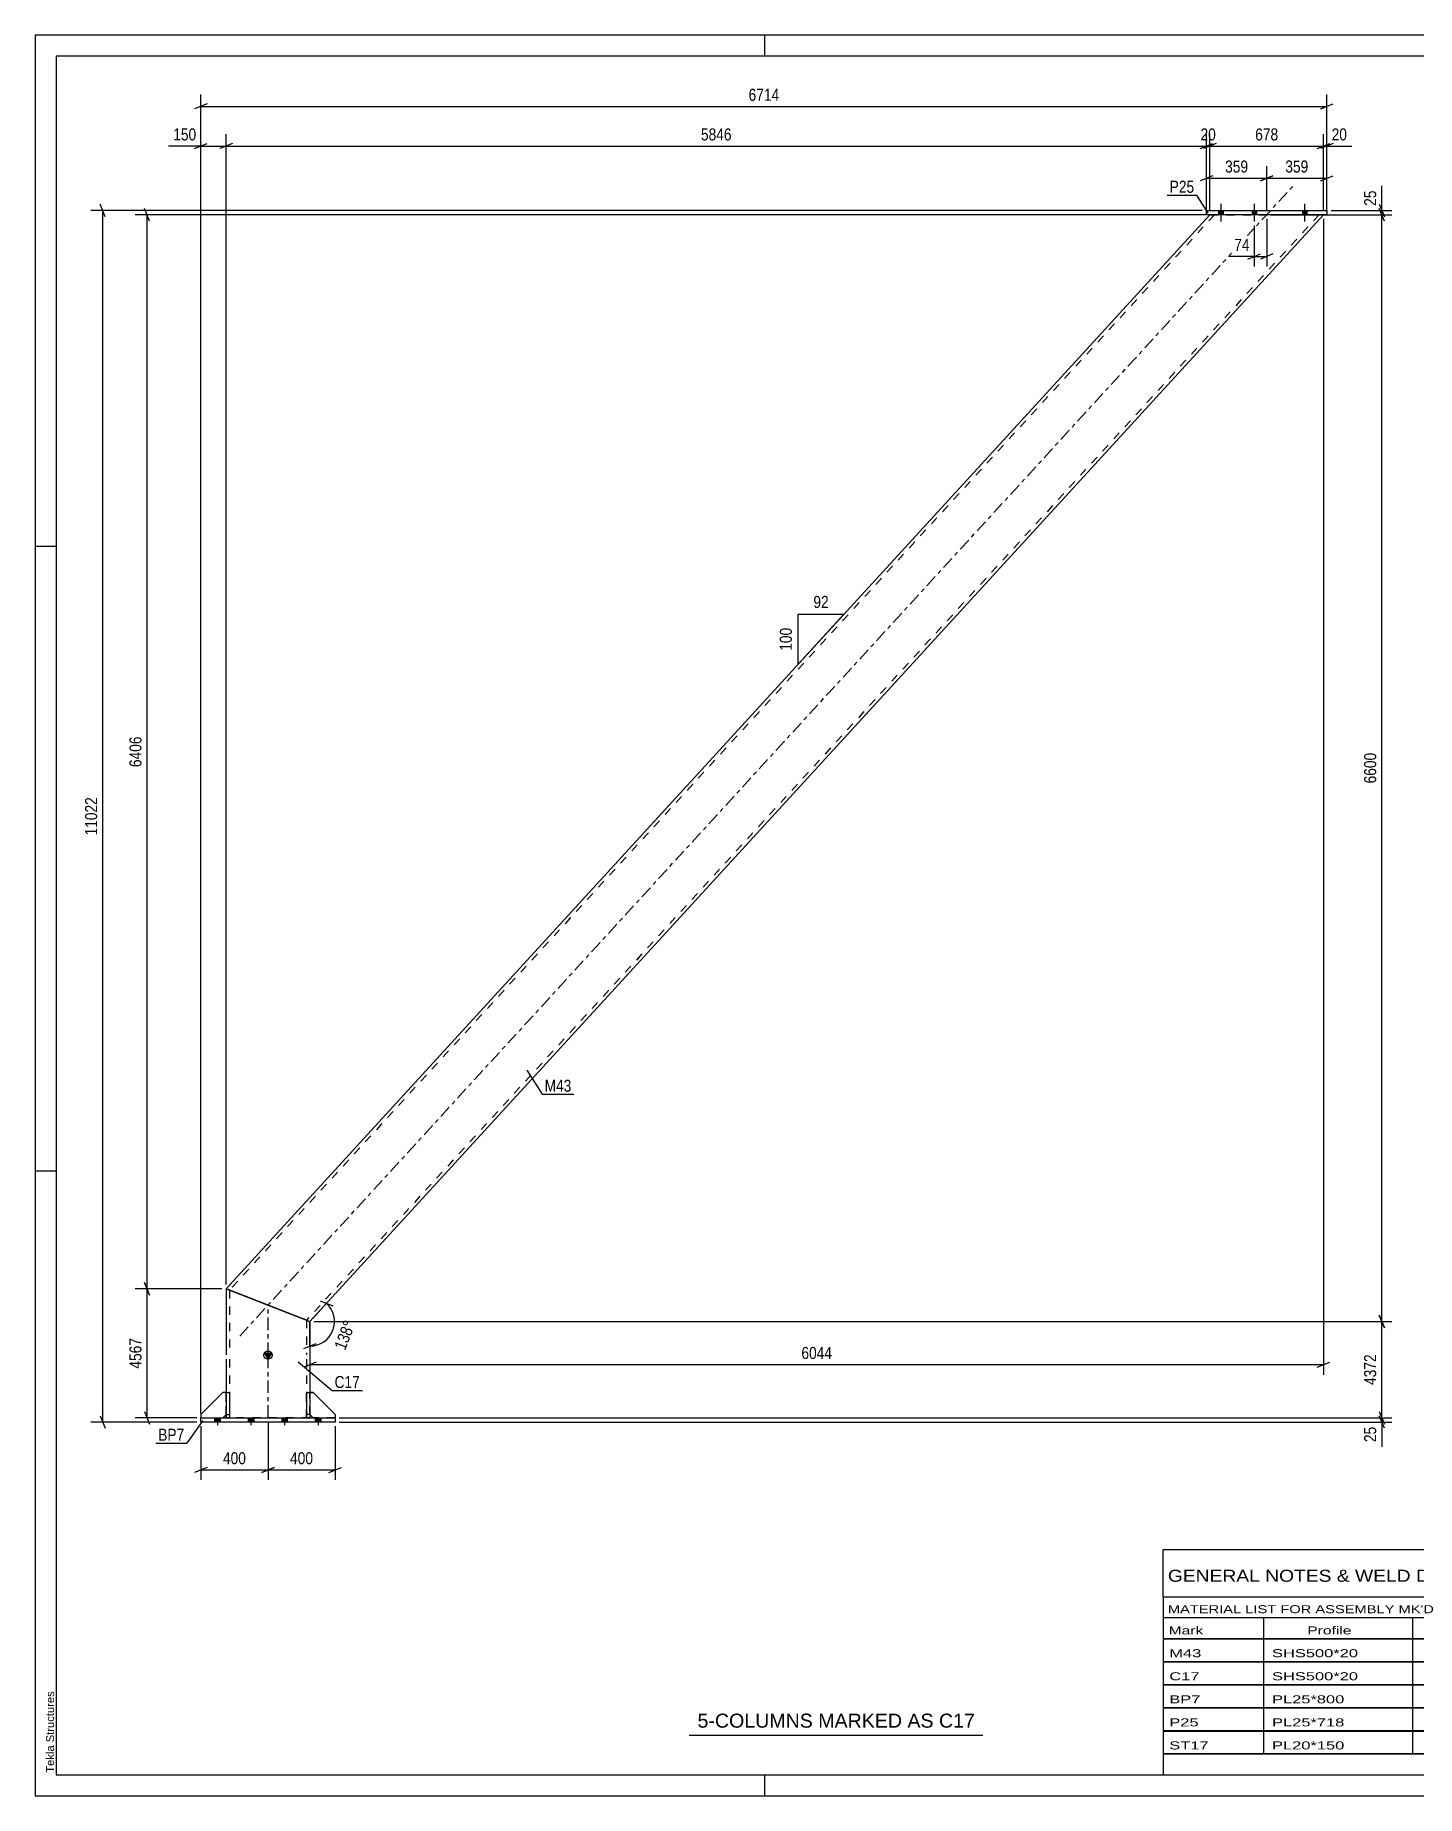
# Model space of a CAD drawing. Header units: millimetres. Extents: x 0 to 594, y 0 to 420.
# Drawn here: x 0 to 329.5, y 0 to 420 of the extents above; entities that cross this region are included whole.
import ezdxf

# ---------------------------------------------------------------- set-up
doc = ezdxf.new("R2010")
doc.units = ezdxf.units.MM
doc.linetypes.add('DXK_LINE_DOT2', pattern=[3.9198, 1.9599, -1.9599])
doc.linetypes.add('DXK_LINE_DOT3', pattern=[5.9187, 2.979, -0.9799, 0.9799, -0.9799])
doc.styles.add('Arial', font='ARIAL.TTF', dxfattribs={"height": 0.2})
doc.styles.add('Arial Narrow', font='ARIALN.TTF', dxfattribs={"height": 0.2})

# ---------------------------------------------------------------- blocks, each defined once
blk = doc.blocks.new('Unknown-708392271-1129')
at = {"color": 5, "linetype": 'Continuous'}
for p, q in [((594, 420), (0, 420)), ((0, 420), (0, 0)), ((174, 415), (174, 420)), ((589, 415), (5, 415)), ((5, 415), (5, 5)), ((5, 298), (0, 298)), ((5, 149), (0, 149)), ((5, 5), (589, 5)), ((174, 0), (174, 5)), ((0, 0), (594, 0))]:
    blk.add_line(p, q, dxfattribs=at)
at = {"color": 174, "linetype": 'Continuous', "style": 'Arial'}
blk.add_text('Tekla Structures', height=1.9102, rotation=90, dxfattribs=at).set_placement((4.5, 5.5))
blk = doc.blocks.new('Part-708392271-1578 - 1572')
at = {"color": 7, "linetype": 'DXK_LINE_DOT2'}
for p, q in [((44.73, 96.17), (39.53, 90.97)), ((45.53, 96.17), (44.73, 96.17)), ((45.53, 90.97), (45.53, 96.17)), ((39.53, 90.97), (39.53, 90.17)), ((39.53, 90.17), (44.73, 90.17)), ((44.73, 90.17), (45.53, 90.97))]:
    blk.add_line(p, q, dxfattribs=at)
blk = doc.blocks.new('Part-708392271-1574 - 1572')
at = {"color": 7, "linetype": 'DXK_LINE_DOT2'}
for p, q in [((65.53, 90.97), (65.53, 96.17)), ((65.53, 96.17), (66.33, 96.17)), ((66.33, 96.17), (71.53, 90.97)), ((66.33, 90.17), (65.53, 90.97)), ((71.53, 90.17), (66.33, 90.17)), ((71.53, 90.97), (71.53, 90.17))]:
    blk.add_line(p, q, dxfattribs=at)
blk = doc.blocks.new('Part-708392271-1575 - 1572')
at = {"color": 7, "linetype": 'DXK_LINE_DOT2'}
for p, q in [((45.53, 90.17), (45.53, 96.17)), ((45.53, 96.17), (46.33, 96.17)), ((46.33, 96.17), (46.33, 90.17)), ((45.53, 90.97), (46.33, 90.97)), ((46.33, 90.17), (45.53, 90.17))]:
    blk.add_line(p, q, dxfattribs=at)
blk = doc.blocks.new('Part-708392271-1576 - 1572')
at = {"color": 2, "linetype": 'Continuous'}
for p, q in [((66.33, 96.17), (65.53, 96.17)), ((71.53, 90.97), (66.33, 96.17)), ((66.33, 90.17), (65.53, 90.97)), ((71.53, 90.97), (71.53, 90.17))]:
    blk.add_line(p, q, dxfattribs=at)
at = {"color": 7, "linetype": 'DXK_LINE_DOT2'}
for p, q in [((65.53, 90.97), (65.53, 96.17)), ((71.53, 90.17), (66.33, 90.17))]:
    blk.add_line(p, q, dxfattribs=at)
blk = doc.blocks.new('Part-708392271-1577 - 1572')
at = {"color": 2, "linetype": 'Continuous'}
for p, q in [((45.53, 96.17), (45.53, 90.17)), ((45.53, 96.17), (46.33, 96.17)), ((46.33, 96.17), (46.33, 90.17)), ((45.53, 90.97), (46.33, 90.97)), ((45.53, 90.17), (46.33, 90.17))]:
    blk.add_line(p, q, dxfattribs=at)
blk = doc.blocks.new('Part-708392271-1579 - 1572')
at = {"color": 7, "linetype": 'DXK_LINE_DOT2'}
for p, q in [((64.73, 90.17), (64.73, 96.17)), ((64.73, 96.17), (65.53, 96.17)), ((65.53, 96.17), (65.53, 90.17)), ((65.53, 90.97), (64.73, 90.97)), ((65.53, 90.17), (64.73, 90.17))]:
    blk.add_line(p, q, dxfattribs=at)
blk = doc.blocks.new('Part-708392271-1580 - 1572')
at = {"color": 2, "linetype": 'Continuous'}
for p, q in [((44.73, 96.17), (39.53, 90.97)), ((45.53, 96.17), (44.73, 96.17)), ((39.53, 90.97), (39.53, 90.17)), ((44.73, 90.17), (45.53, 90.97))]:
    blk.add_line(p, q, dxfattribs=at)
at = {"color": 7, "linetype": 'DXK_LINE_DOT2'}
for p, q in [((45.53, 96.17), (45.53, 90.97)), ((39.53, 90.17), (44.73, 90.17))]:
    blk.add_line(p, q, dxfattribs=at)
blk = doc.blocks.new('Part-708392271-1581 - 1572')
at = {"color": 2, "linetype": 'Continuous'}
for p, q in [((64.73, 96.17), (64.73, 90.17)), ((64.73, 96.17), (65.53, 96.17)), ((65.53, 96.17), (65.53, 90.17)), ((65.53, 90.97), (64.73, 90.97)), ((64.73, 90.17), (65.53, 90.17))]:
    blk.add_line(p, q, dxfattribs=at)
blk = doc.blocks.new('Part-708392271-1596 - 1572')
at = {"color": 2, "linetype": 'Continuous'}
for p, q in [((39.53, 89.17), (39.53, 90.17)), ((39.53, 90.17), (71.53, 90.17)), ((71.53, 89.17), (39.53, 89.17)), ((71.53, 90.17), (71.53, 89.17))]:
    blk.add_line(p, q, dxfattribs=at)
blk = doc.blocks.new('Part-708392271-1601 - 1572')
at = {"color": 2, "linetype": 'Continuous'}
for p, q in [((279.37, 377.16), (279.37, 378.16)), ((279.37, 378.16), (308.09, 378.16)), ((308.09, 378.16), (308.09, 377.16)), ((308.09, 377.16), (279.37, 377.16))]:
    blk.add_line(p, q, dxfattribs=at)
blk = doc.blocks.new('Bolt-708392271-1602 - 1572')
at = {"linetype": 'Continuous'}
for points in [[(283.31, 378.16), (282.23, 378.16), (282.23, 377.16), (283.31, 377.16)], [(291.31, 378.16), (290.23, 378.16), (290.23, 377.16), (291.31, 377.16)], [(303.31, 378.16), (302.23, 378.16), (302.23, 377.16), (303.31, 377.16)]]:
    blk.add_hatch(color=1, dxfattribs=at).paths.add_polyline_path(points)
at = {"color": 1, "linetype": 'Continuous'}
for p, q in [((282.23, 378.16), (282.23, 377.16)), ((282.77, 379.76), (282.77, 375.56)), ((283.31, 378.16), (283.31, 377.16)), ((290.23, 378.16), (290.23, 377.16)), ((290.77, 379.76), (290.77, 375.56)), ((291.31, 378.16), (291.31, 377.16)), ((302.23, 378.16), (302.23, 377.16)), ((302.77, 379.76), (302.77, 375.56)), ((303.31, 378.16), (303.31, 377.16))]:
    blk.add_line(p, q, dxfattribs=at)
blk = doc.blocks.new('Part-708392271-1617 - 1572')
at = {"linetype": 'Continuous'}
blk.add_hatch(color=2, dxfattribs=at).paths.add_polyline_path([(55.53, 104.23), (54.73, 105.63), (56.33, 105.63)])
at = {"color": 2, "linetype": 'Continuous'}
for p, q in [((45.53, 120.94), (45.53, 105.17)), ((45.53, 120.94), (45.99, 120.76)), ((63.93, 113.79), (45.99, 120.76)), ((64.54, 113.55), (63.93, 113.79)), ((64.54, 113.55), (65.53, 113.17)), ((65.53, 113.17), (65.53, 105.17)), ((55.53, 104.23), (54.73, 105.63)), ((54.73, 105.63), (56.33, 105.63)), ((56.33, 105.63), (55.53, 104.23)), ((45.53, 104.17), (45.53, 96.17)), ((65.53, 104.17), (65.53, 96.17))]:
    blk.add_line(p, q, dxfattribs=at)
at = {"color": 7, "linetype": 'DXK_LINE_DOT2'}
for p, q in [((46.33, 120.63), (46.33, 105.17)), ((64.73, 113.48), (64.73, 105.17)), ((46.33, 104.17), (46.33, 90.17)), ((64.73, 104.17), (64.73, 90.17)), ((45.53, 96.17), (45.53, 90.17)), ((65.53, 96.17), (65.53, 90.17)), ((65.53, 90.17), (45.53, 90.17))]:
    blk.add_line(p, q, dxfattribs=at)
at = {"color": 7, "linetype": 'DXK_LINE_DOT3'}
for p, q in [((55.53, 105.17), (55.53, 117.05)), ((55.53, 90.17), (55.53, 104.17))]:
    blk.add_line(p, q, dxfattribs=at)
at = {"color": 2, "linetype": 'Continuous'}
blk.add_circle((55.53, 105.13), 1, dxfattribs=at)
blk = doc.blocks.new('Bolt-708392271-1618 - 1572')
at = {"linetype": 'Continuous'}
for points in [[(44.19, 90.17), (42.87, 90.17), (42.87, 89.17), (44.19, 89.17)], [(44.19, 90.17), (42.87, 90.17), (42.87, 89.17), (44.19, 89.17)], [(44.19, 90.17), (42.87, 90.17), (42.87, 89.17), (44.19, 89.17)], [(44.19, 90.17), (42.87, 90.17), (42.87, 89.17), (44.19, 89.17)], [(52.19, 90.17), (50.87, 90.17), (50.87, 89.17), (52.19, 89.17)], [(52.19, 90.17), (50.87, 90.17), (50.87, 89.17), (52.19, 89.17)], [(60.19, 90.17), (58.87, 90.17), (58.87, 89.17), (60.19, 89.17)], [(60.19, 90.17), (58.87, 90.17), (58.87, 89.17), (60.19, 89.17)], [(68.19, 90.17), (66.87, 90.17), (66.87, 89.17), (68.19, 89.17)], [(68.19, 90.17), (66.87, 90.17), (66.87, 89.17), (68.19, 89.17)], [(68.19, 90.17), (66.87, 90.17), (66.87, 89.17), (68.19, 89.17)], [(68.19, 90.17), (66.87, 90.17), (66.87, 89.17), (68.19, 89.17)]]:
    blk.add_hatch(color=1, dxfattribs=at).paths.add_polyline_path(points)
at = {"color": 1, "linetype": 'Continuous'}
for p, q in [((42.87, 89.17), (42.87, 90.17)), ((42.87, 89.17), (42.87, 90.17)), ((42.87, 89.17), (42.87, 90.17)), ((42.87, 89.17), (42.87, 90.17)), ((43.53, 88.41), (43.53, 90.17)), ((43.53, 88.41), (43.53, 90.17)), ((43.53, 88.41), (43.53, 90.17)), ((43.53, 88.41), (43.53, 90.17)), ((44.19, 89.17), (44.19, 90.17)), ((44.19, 89.17), (44.19, 90.17)), ((44.19, 89.17), (44.19, 90.17)), ((44.19, 89.17), (44.19, 90.17)), ((50.87, 89.17), (50.87, 90.17)), ((50.87, 89.17), (50.87, 90.17)), ((51.53, 88.41), (51.53, 90.17)), ((51.53, 88.41), (51.53, 90.17)), ((52.19, 89.17), (52.19, 90.17)), ((52.19, 89.17), (52.19, 90.17)), ((58.87, 89.17), (58.87, 90.17)), ((58.87, 89.17), (58.87, 90.17)), ((59.53, 88.41), (59.53, 90.17)), ((59.53, 88.41), (59.53, 90.17)), ((60.19, 89.17), (60.19, 90.17)), ((60.19, 89.17), (60.19, 90.17)), ((66.87, 89.17), (66.87, 90.17)), ((66.87, 89.17), (66.87, 90.17)), ((66.87, 89.17), (66.87, 90.17)), ((66.87, 89.17), (66.87, 90.17)), ((67.53, 88.41), (67.53, 90.17)), ((67.53, 88.41), (67.53, 90.17)), ((67.53, 88.41), (67.53, 90.17)), ((67.53, 88.41), (67.53, 90.17)), ((68.19, 89.17), (68.19, 90.17)), ((68.19, 89.17), (68.19, 90.17)), ((68.19, 89.17), (68.19, 90.17)), ((68.19, 89.17), (68.19, 90.17))]:
    blk.add_line(p, q, dxfattribs=at)
blk = doc.blocks.new('Part-708392271-1629 - 1572')
at = {"color": 7, "linetype": 'DXK_LINE_DOT3'}
blk.add_line((48.77, 109.68), (300.48, 384.54), dxfattribs=at)
at = {"color": 2, "linetype": 'Continuous'}
for p, q in [((45.53, 120.94), (280.17, 377.16)), ((65.53, 113.17), (307.29, 377.16)), ((45.53, 120.94), (65.53, 113.17))]:
    blk.add_line(p, q, dxfattribs=at)
at = {"color": 7, "linetype": 'DXK_LINE_DOT2'}
for p, q in [((281.26, 377.16), (46.33, 120.63)), ((306.21, 377.16), (64.73, 113.48)), ((280.17, 377.16), (307.29, 377.16))]:
    blk.add_line(p, q, dxfattribs=at)
blk = doc.blocks.new('Bolt-708392271-1630 - 1572')
at = {"linetype": 'Continuous'}
for points in [[(283.31, 378.16), (282.23, 378.16), (282.23, 377.16), (283.31, 377.16)], [(291.31, 378.16), (290.23, 378.16), (290.23, 377.16), (291.31, 377.16)], [(303.31, 378.16), (302.23, 378.16), (302.23, 377.16), (303.31, 377.16)]]:
    blk.add_hatch(color=1, dxfattribs=at).paths.add_polyline_path(points)
at = {"color": 1, "linetype": 'Continuous'}
for p, q in [((282.23, 378.16), (282.23, 377.16)), ((282.77, 379.76), (282.77, 375.56)), ((283.31, 378.16), (283.31, 377.16)), ((290.23, 378.16), (290.23, 377.16)), ((290.77, 379.76), (290.77, 375.56)), ((291.31, 378.16), (291.31, 377.16)), ((302.23, 378.16), (302.23, 377.16)), ((302.77, 379.76), (302.77, 375.56)), ((303.31, 378.16), (303.31, 377.16))]:
    blk.add_line(p, q, dxfattribs=at)
blk = doc.blocks.new('StraightDimension-708392271-1770 - 1572')
at = {"color": 7, "linetype": 'Continuous'}
for p, q in [((295.23, 386.49), (292.23, 385.29)), ((293.73, 378.16), (293.73, 388.74)), ((306.59, 385.29), (309.59, 386.49)), ((308.09, 378.16), (308.09, 388.74)), ((293.73, 385.89), (308.09, 385.89))]:
    blk.add_line(p, q, dxfattribs=at)
at = {"color": 0}
blk.add_wipeout([(304.25, 386.64), (304.25, 390.84), (297.57, 390.84), (297.57, 386.64)], dxfattribs=at)
at = {"color": 3, "style": 'Arial Narrow'}
blk.add_text('359', height=2.863, dxfattribs=at).set_placement((298.17, 387.24))
blk = doc.blocks.new('AngleDimension-708392271-4698 - 1572')
at = {"color": 7, "linetype": 'Continuous'}
for p, q in [((181.96, 281.87), (192.9, 281.87)), ((181.96, 269.92), (192.9, 281.87)), ((181.96, 269.92), (181.96, 281.87)), ((186.82, 275.23), (192.9, 281.87))]:
    blk.add_line(p, q, dxfattribs=at)
at = {"color": 0}
for points in [[(189.86, 282.77), (189.86, 286.97), (185, 286.97), (185, 282.77)], [(181.06, 279.24), (176.86, 279.24), (176.86, 272.55), (181.06, 272.55)]]:
    blk.add_wipeout(points, dxfattribs=at)
at = {"color": 3, "style": 'Arial Narrow'}
blk.add_text('92', height=2.863, dxfattribs=at).set_placement((185.6, 283.37))
blk.add_text('100', height=2.863, rotation=90.0002, dxfattribs=at).set_placement((180.46, 273.15))
blk = doc.blocks.new('StraightDimension-708392271-1863 - 1572')
at = {"color": 7, "linetype": 'Continuous'}
for p, q in [((27.29, 119.44), (26.09, 122.44)), ((44.53, 120.94), (23.84, 120.94)), ((26.69, 90.17), (26.69, 120.94)), ((38.53, 90.17), (23.84, 90.17)), ((26.09, 91.67), (27.29, 88.67))]:
    blk.add_line(p, q, dxfattribs=at)
at = {"color": 0}
blk.add_wipeout([(25.94, 109.81), (21.74, 109.81), (21.74, 101.3), (25.94, 101.3)], dxfattribs=at)
at = {"color": 3, "style": 'Arial Narrow'}
blk.add_text('4567', height=2.863, rotation=90.0002, dxfattribs=at).set_placement((25.34, 101.9))
blk = doc.blocks.new('StraightDimension-708392271-1895 - 1572')
at = {"color": 7, "linetype": 'Continuous'}
for p, q in [((279.37, 378.16), (279.37, 396.4)), ((280.17, 378.16), (280.17, 396.4)), ((277.87, 392.95), (280.87, 394.15)), ((281.67, 394.15), (278.67, 392.95)), ((279.37, 393.55), (280.17, 393.55))]:
    blk.add_line(p, q, dxfattribs=at)
at = {"color": 0}
blk.add_wipeout([(282.2, 394.3), (282.2, 398.5), (277.34, 398.5), (277.34, 394.3)], dxfattribs=at)
at = {"color": 3, "style": 'Arial Narrow'}
blk.add_text('20', height=2.863, dxfattribs=at).set_placement((277.94, 394.9))
blk = doc.blocks.new('StraightDimension-708392271-1853 - 1572')
at = {"color": 7, "linetype": 'Continuous'}
for p, q in [((27.29, 375.66), (26.09, 378.66)), ((279.17, 377.16), (23.84, 377.16)), ((26.69, 120.94), (26.69, 377.16)), ((26.09, 122.44), (27.29, 119.44)), ((44.53, 120.94), (23.84, 120.94))]:
    blk.add_line(p, q, dxfattribs=at)
at = {"color": 0}
blk.add_wipeout([(25.94, 253.31), (21.74, 253.31), (21.74, 244.8), (25.94, 244.8)], dxfattribs=at)
at = {"color": 3, "style": 'Arial Narrow'}
blk.add_text('6406', height=2.863, rotation=90.0002, dxfattribs=at).set_placement((25.34, 245.4))
blk = doc.blocks.new('StraightDimension-708392271-1633 - 1572')
at = {"color": 7, "linetype": 'Continuous'}
for p, q in [((307.29, 376.16), (307.29, 100.45)), ((65.53, 112.17), (65.53, 100.45)), ((67.03, 103.45), (64.03, 102.25)), ((65.53, 102.85), (307.29, 102.85)), ((305.79, 102.25), (308.79, 103.45))]:
    blk.add_line(p, q, dxfattribs=at)
at = {"color": 0}
blk.add_wipeout([(190.66, 103.6), (190.66, 107.8), (182.15, 107.8), (182.15, 103.6)], dxfattribs=at)
at = {"color": 3, "style": 'Arial Narrow'}
blk.add_text('6044', height=2.863, dxfattribs=at).set_placement((182.75, 104.2))
blk = doc.blocks.new('AngleDimension-708392271-1659 - 1572')
at = {"color": 7, "linetype": 'Continuous'}
for p, q in [((67.97, 118.06), (71, 116.92)), ((69.48, 117.49), (65.53, 113.17)), ((66.2, 113.9), (69.48, 117.49)), ((65.53, 107.3), (65.53, 113.17)), ((64.03, 106.7), (67.03, 107.9))]:
    blk.add_line(p, q, dxfattribs=at)
blk.add_arc((65.53, 113.17), 5.86, 270, 47.5172, dxfattribs=at)
at = {"color": 0}
blk.add_wipeout([(77.24, 113.06), (73.33, 114.58), (70.33, 106.85), (74.24, 105.33)], dxfattribs=at)
at = {"color": 3, "style": 'Arial Narrow'}
blk.add_text('138°', height=2.863, rotation=68.7607, dxfattribs=at).set_placement((73.9, 106.11))
blk = doc.blocks.new('StraightDimension-708392271-1922 - 1572')
at = {"color": 7, "linetype": 'Continuous'}
for p, q in [((39.53, 91.17), (39.53, 396.4)), ((45.53, 121.94), (45.53, 396.4)), ((38.03, 392.95), (41.03, 394.15)), ((39.53, 393.55), (45.53, 393.55)), ((47.03, 394.15), (44.03, 392.95))]:
    blk.add_line(p, q, dxfattribs=at)
at = {"color": 0}
blk.add_wipeout([(39, 394.3), (39, 398.5), (32.32, 398.5), (32.32, 394.3)], dxfattribs=at)
at = {"color": 7, "linetype": 'Continuous'}
blk.add_line((39.53, 393.55), (31.79, 393.55), dxfattribs=at)
blk.add_line((39.53, 393.55), (31.79, 393.55), dxfattribs=at)
at = {"color": 3, "style": 'Arial Narrow'}
blk.add_text('150', height=2.863, dxfattribs=at).set_placement((32.92, 394.9))
blk = doc.blocks.new('StraightDimension-708392271-1737 - 1572')
at = {"color": 7, "linetype": 'Continuous'}
for p, q in [((278.37, 378.16), (13.27, 378.16)), ((16.72, 376.66), (15.52, 379.66)), ((16.12, 89.17), (16.12, 378.16)), ((38.53, 89.17), (13.27, 89.17)), ((15.52, 90.67), (16.72, 87.67))]:
    blk.add_line(p, q, dxfattribs=at)
at = {"color": 0}
blk.add_wipeout([(15.37, 238.83), (11.17, 238.83), (11.17, 228.49), (15.37, 228.49)], dxfattribs=at)
at = {"color": 3, "style": 'Arial Narrow'}
blk.add_text('11022', height=2.863, rotation=90.0002, dxfattribs=at).set_placement((14.77, 229.09))
blk = doc.blocks.new('StraightDimension-708392271-1750 - 1572')
at = {"color": 7, "linetype": 'Continuous'}
for p, q in [((41.03, 403.6), (38.03, 402.4)), ((39.53, 91.17), (39.53, 405.85)), ((306.59, 402.4), (309.59, 403.6)), ((308.09, 378.16), (308.09, 405.85)), ((39.53, 403), (308.09, 403))]:
    blk.add_line(p, q, dxfattribs=at)
at = {"color": 0}
blk.add_wipeout([(178.06, 403.75), (178.06, 407.95), (169.55, 407.95), (169.55, 403.75)], dxfattribs=at)
at = {"color": 3, "style": 'Arial Narrow'}
blk.add_text('6714', height=2.863, dxfattribs=at).set_placement((170.15, 404.35))
blk = doc.blocks.new('StraightDimension-708392271-1760 - 1572')
at = {"color": 7, "linetype": 'Continuous'}
for p, q in [((280.87, 386.49), (277.87, 385.29)), ((279.37, 378.16), (279.37, 388.74)), ((292.23, 385.29), (295.23, 386.49)), ((293.73, 378.16), (293.73, 388.74)), ((279.37, 385.89), (293.73, 385.89))]:
    blk.add_line(p, q, dxfattribs=at)
at = {"color": 0}
blk.add_wipeout([(289.89, 386.64), (289.89, 390.84), (283.21, 390.84), (283.21, 386.64)], dxfattribs=at)
at = {"color": 3, "style": 'Arial Narrow'}
blk.add_text('359', height=2.863, dxfattribs=at).set_placement((283.81, 387.24))
blk = doc.blocks.new('StraightDimension-708392271-1781 - 1572')
at = {"color": 7, "linetype": 'Continuous'}
for p, q in [((72.53, 90.17), (323.59, 90.17)), ((72.53, 89.17), (323.59, 89.17)), ((320.59, 91.67), (321.79, 88.67)), ((321.79, 87.67), (320.59, 90.67)), ((321.19, 89.17), (321.19, 90.17))]:
    blk.add_line(p, q, dxfattribs=at)
at = {"color": 0}
blk.add_wipeout([(320.44, 88.64), (316.24, 88.64), (316.24, 83.78), (320.44, 83.78)], dxfattribs=at)
at = {"color": 7, "linetype": 'Continuous'}
blk.add_line((321.19, 89.17), (321.19, 83.26), dxfattribs=at)
blk.add_line((321.19, 89.17), (321.19, 83.26), dxfattribs=at)
at = {"color": 3, "style": 'Arial Narrow'}
blk.add_text('25', height=2.863, rotation=90.0002, dxfattribs=at).set_placement((319.84, 84.38))
blk = doc.blocks.new('StraightDimension-708392271-1790 - 1572')
at = {"color": 7, "linetype": 'Continuous'}
for p, q in [((321.79, 111.67), (320.59, 114.67)), ((66.53, 113.17), (323.59, 113.17)), ((321.19, 90.17), (321.19, 113.17)), ((72.53, 90.17), (323.59, 90.17)), ((320.59, 91.67), (321.79, 88.67))]:
    blk.add_line(p, q, dxfattribs=at)
at = {"color": 0}
blk.add_wipeout([(320.44, 105.92), (316.24, 105.92), (316.24, 97.41), (320.44, 97.41)], dxfattribs=at)
at = {"color": 3, "style": 'Arial Narrow'}
blk.add_text('4372', height=2.863, rotation=90.0002, dxfattribs=at).set_placement((319.84, 98.01))
blk = doc.blocks.new('StraightDimension-708392271-1806 - 1572')
at = {"color": 7, "linetype": 'Continuous'}
for p, q in [((321.79, 375.66), (320.59, 378.66)), ((294.73, 377.16), (323.59, 377.16)), ((321.19, 113.17), (321.19, 377.16)), ((320.59, 114.67), (321.79, 111.67)), ((66.53, 113.17), (323.59, 113.17))]:
    blk.add_line(p, q, dxfattribs=at)
at = {"color": 0}
blk.add_wipeout([(320.44, 249.42), (316.24, 249.42), (316.24, 240.91), (320.44, 240.91)], dxfattribs=at)
at = {"color": 3, "style": 'Arial Narrow'}
blk.add_text('6600', height=2.863, rotation=90.0002, dxfattribs=at).set_placement((319.84, 241.51))
blk = doc.blocks.new('StraightDimension-708392271-1823 - 1572')
at = {"color": 7, "linetype": 'Continuous'}
for p, q in [((309.09, 378.16), (323.59, 378.16)), ((320.59, 379.66), (321.79, 376.66)), ((321.79, 375.66), (320.59, 378.66)), ((321.19, 377.16), (321.19, 378.16)), ((294.73, 377.16), (323.59, 377.16))]:
    blk.add_line(p, q, dxfattribs=at)
at = {"color": 0}
blk.add_wipeout([(320.44, 383.55), (316.24, 383.55), (316.24, 378.69), (320.44, 378.69)], dxfattribs=at)
at = {"color": 7, "linetype": 'Continuous'}
blk.add_line((321.19, 378.16), (321.19, 384.07), dxfattribs=at)
blk.add_line((321.19, 378.16), (321.19, 384.07), dxfattribs=at)
at = {"color": 3, "style": 'Arial Narrow'}
blk.add_text('25', height=2.863, rotation=90.0002, dxfattribs=at).set_placement((319.84, 379.29))
blk = doc.blocks.new('StraightDimension-708392271-1834 - 1572')
at = {"color": 7, "linetype": 'Continuous'}
for p, q in [((55.53, 89.17), (55.53, 75.35)), ((71.53, 88.17), (71.53, 75.35)), ((57.03, 78.35), (54.03, 77.15)), ((55.53, 77.75), (71.53, 77.75)), ((70.03, 77.15), (73.03, 78.35))]:
    blk.add_line(p, q, dxfattribs=at)
at = {"color": 0}
blk.add_wipeout([(66.87, 78.5), (66.87, 82.7), (60.18, 82.7), (60.18, 78.5)], dxfattribs=at)
at = {"color": 3, "style": 'Arial Narrow'}
blk.add_text('400', height=2.863, dxfattribs=at).set_placement((60.78, 79.1))
blk = doc.blocks.new('StraightDimension-708392271-1843 - 1572')
at = {"color": 7, "linetype": 'Continuous'}
for p, q in [((55.53, 89.17), (55.53, 75.35)), ((39.53, 88.17), (39.53, 75.35)), ((41.03, 78.35), (38.03, 77.15)), ((39.53, 77.75), (55.53, 77.75)), ((54.03, 77.15), (57.03, 78.35))]:
    blk.add_line(p, q, dxfattribs=at)
at = {"color": 0}
blk.add_wipeout([(50.87, 78.5), (50.87, 82.7), (44.18, 82.7), (44.18, 78.5)], dxfattribs=at)
at = {"color": 3, "style": 'Arial Narrow'}
blk.add_text('400', height=2.863, dxfattribs=at).set_placement((44.78, 79.1))
blk = doc.blocks.new('StraightDimension-708392271-1875 - 1572')
at = {"color": 7, "linetype": 'Continuous'}
for p, q in [((307.29, 378.16), (307.29, 396.4)), ((308.09, 378.16), (308.09, 396.4)), ((305.79, 392.95), (308.79, 394.15)), ((309.59, 394.15), (306.59, 392.95)), ((307.29, 393.55), (308.09, 393.55))]:
    blk.add_line(p, q, dxfattribs=at)
at = {"color": 0}
blk.add_wipeout([(313.47, 394.3), (313.47, 398.5), (308.62, 398.5), (308.62, 394.3)], dxfattribs=at)
at = {"color": 7, "linetype": 'Continuous'}
blk.add_line((308.09, 393.55), (314, 393.55), dxfattribs=at)
blk.add_line((308.09, 393.55), (314, 393.55), dxfattribs=at)
at = {"color": 3, "style": 'Arial Narrow'}
blk.add_text('20', height=2.863, dxfattribs=at).set_placement((309.22, 394.9))
blk = doc.blocks.new('StraightDimension-708392271-1886 - 1572')
at = {"color": 7, "linetype": 'Continuous'}
for p, q in [((280.17, 378.16), (280.17, 396.4)), ((307.29, 378.16), (307.29, 396.4)), ((281.67, 394.15), (278.67, 392.95)), ((280.17, 393.55), (307.29, 393.55)), ((305.79, 392.95), (308.79, 394.15))]:
    blk.add_line(p, q, dxfattribs=at)
at = {"color": 0}
blk.add_wipeout([(297.07, 394.3), (297.07, 398.5), (290.39, 398.5), (290.39, 394.3)], dxfattribs=at)
at = {"color": 3, "style": 'Arial Narrow'}
blk.add_text('678', height=2.863, dxfattribs=at).set_placement((290.99, 394.9))
blk = doc.blocks.new('StraightDimension-708392271-1906 - 1572')
at = {"color": 7, "linetype": 'Continuous'}
for p, q in [((45.53, 121.94), (45.53, 396.4)), ((279.37, 378.16), (279.37, 396.4)), ((47.03, 394.15), (44.03, 392.95)), ((45.53, 393.55), (279.37, 393.55)), ((277.87, 392.95), (280.87, 394.15))]:
    blk.add_line(p, q, dxfattribs=at)
at = {"color": 0}
blk.add_wipeout([(166.7, 394.3), (166.7, 398.5), (158.19, 398.5), (158.19, 394.3)], dxfattribs=at)
at = {"color": 3, "style": 'Arial Narrow'}
blk.add_text('5846', height=2.863, dxfattribs=at).set_placement((158.79, 394.9))
blk = doc.blocks.new('StraightDimension-708392271-5321 - 1572')
at = {"color": 7, "linetype": 'Continuous'}
for p, q in [((290.77, 374.56), (290.77, 364.81)), ((293.73, 376.16), (293.73, 364.81)), ((289.27, 366.61), (292.27, 367.81)), ((290.77, 367.21), (293.73, 367.21)), ((295.23, 367.81), (292.23, 366.61))]:
    blk.add_line(p, q, dxfattribs=at)
at = {"color": 0}
blk.add_wipeout([(290.25, 367.96), (290.25, 372.16), (285.39, 372.16), (285.39, 367.96)], dxfattribs=at)
at = {"color": 7, "linetype": 'Continuous'}
blk.add_line((290.77, 367.21), (284.86, 367.21), dxfattribs=at)
blk.add_line((290.77, 367.21), (284.86, 367.21), dxfattribs=at)
at = {"color": 3, "style": 'Arial Narrow'}
blk.add_text('74', height=2.863, dxfattribs=at).set_placement((285.99, 368.56))
blk = doc.blocks.new('Unknown-708392271-5480')
at = {"color": 7, "linetype": 'Continuous'}
for p, q in [((269, 58.75), (429, 58.75)), ((269, 47.5), (269, 58.75)), ((429, 58.75), (429, 47.5)), ((269, 47.5), (429, 47.5)), ((269, 47.5), (269, 42.5)), ((429, 47.5), (429, 42.5)), ((269, 42.5), (429, 42.5)), ((269, 42.5), (269, 37.5)), ((293, 42.5), (293, 37.5)), ((328.5, 42.5), (328.5, 37.5)), ((354.5, 42.5), (354.5, 37.5)), ((367.5, 42.5), (367.5, 37.5)), ((385, 42.5), (385, 37.5)), ((407, 42.5), (407, 37.5)), ((429, 42.5), (429, 37.5)), ((269, 37.5), (429, 37.5)), ((269, 37.45), (269, 32.05)), ((269, 37.45), (429, 37.45)), ((293, 37.5), (293, 32)), ((328.5, 37.5), (328.5, 32)), ((354.5, 37.5), (354.5, 32)), ((367.5, 37.5), (367.5, 32)), ((385, 37.5), (385, 32)), ((407, 37.5), (407, 32)), ((429, 37.45), (429, 32.05)), ((269, 32.05), (429, 32.05)), ((269, 31.95), (269, 26.55)), ((269, 31.95), (429, 31.95)), ((293, 32), (293, 26.5)), ((328.5, 32), (328.5, 26.5)), ((354.5, 32), (354.5, 26.5)), ((367.5, 32), (367.5, 26.5)), ((385, 32), (385, 26.5)), ((407, 32), (407, 26.5)), ((429, 31.95), (429, 26.55)), ((269, 26.55), (429, 26.55)), ((269, 26.45), (269, 21.05)), ((269, 26.45), (429, 26.45)), ((293, 26.5), (293, 21)), ((328.5, 26.5), (328.5, 21)), ((354.5, 26.5), (354.5, 21)), ((367.5, 26.5), (367.5, 21)), ((385, 26.5), (385, 21)), ((407, 26.5), (407, 21)), ((429, 26.45), (429, 21.05)), ((269, 21.05), (429, 21.05)), ((293, 21), (293, 15.5)), ((328.5, 21), (328.5, 15.5)), ((354.5, 21), (354.5, 15.5)), ((367.5, 21), (367.5, 15.5)), ((385, 21), (385, 15.5)), ((407, 21), (407, 15.5)), ((269, 20.95), (269, 15.55)), ((269, 20.95), (429, 20.95)), ((429, 20.95), (429, 15.55)), ((269, 15.55), (429, 15.55)), ((269, 15.45), (269, 10.05)), ((269, 15.45), (429, 15.45)), ((293, 15.5), (293, 10)), ((328.5, 15.5), (328.5, 10)), ((354.5, 15.5), (354.5, 10)), ((367.5, 15.5), (367.5, 10)), ((385, 15.5), (385, 10)), ((407, 15.5), (407, 10)), ((429, 15.45), (429, 10.05)), ((269, 10.05), (429, 10.05)), ((269, 10), (429, 10)), ((269, 10), (269, 5)), ((385, 10), (385, 5)), ((407, 10), (407, 5)), ((429, 10), (429, 5)), ((269, 5), (429, 5))]:
    blk.add_line(p, q, dxfattribs=at)
at = {"color": 7, "style": 'Arial Narrow'}
for s, height, width, p in [('GENERAL NOTES & WELD DETAILS :', 2.8633, 1.4, (270.15, 51.06)), ('REFER TYP DRAWING TYP-01', 1.9089, 1.6, (353.7, 51.16)), ("MATERIAL LIST FOR ASSEMBLY MK'D", 1.9089, 1.6, (270.15, 43.56)), ('C17', 1.909, 1.794707, (365.2, 43.47)), ('5', 1.91, 1.794707, (391.08, 43.56)), ('No. Required', 1.9089, 1.6, (400.41, 43.56)), ('Mark', 1.909, 1.7, (270.34, 38.5)), ('Profile', 1.909, 1.7, (303.41, 38.5)), ('Material', 1.909, 1.7, (333.54, 38.56)), ('No.', 1.909, 1.7, (358.5, 38.56)), ('Length', 1.909, 1.7, (369, 38.56)), ('Area', 1.909, 1.7, (391.5, 38.56)), ('Weight', 1.909, 1.7, (411, 38.56))]:
    blk.add_text(s, height=height, dxfattribs=dict(at, width=width)).set_placement(p)
at = {"color": 7, "linetype": 'Continuous', "style": 'Arial Narrow'}
for s, height, width, p in [('M43', 1.909, 1.794707, (270.5, 33.06)), ('SHS500*20', 1.909, 1.794707, (295, 33.06)), ('E350', 1.909, 1.794707, (334.74, 33.06)), ('1', 1.91, 1.794707, (358.86, 33.06)), ('9144', 1.909, 1.794707, (371.58, 33.06)), ('17.7', 1.909, 1.794707, (393.13, 33.06)), ('2658.0', 1.909, 1.794707, (409.77, 33.06)), ('C17', 1.909, 1.794707, (270.5, 27.56)), ('SHS500*20', 1.909, 1.794707, (295, 27.56)), ('E350', 1.909, 1.794707, (334.74, 27.56)), ('1', 1.91, 1.794707, (358.86, 27.56)), ('4567', 1.909, 1.794707, (371.58, 27.56)), ('9.0', 1.909, 1.794707, (395.32, 27.56)), ('1347.3', 1.909, 1.794707, (409.77, 27.56)), ('BP7', 1.909, 1.794707, (270.5, 22.06)), ('PL25*800', 1.909, 1.794707, (295, 22.06)), ('E350', 1.909, 1.794707, (334.74, 22.06)), ('1', 1.91, 1.794707, (358.86, 22.06)), ('800', 1.909, 1.794707, (373.77, 22.06)), ('1.4', 1.909, 1.794707, (395.32, 22.06)), ('125.6', 1.909, 1.794707, (411.96, 22.06)), ('P25', 1.909, 1.794707, (270.5, 16.56)), ('PL25*718', 1.909, 1.794707, (295, 16.56)), ('E350', 1.909, 1.794707, (334.74, 16.56)), ('1', 1.91, 1.794707, (358.86, 16.56)), ('740', 1.909, 1.794707, (373.77, 16.56)), ('1.1', 1.909, 1.794707, (395.32, 16.56)), ('104.3', 1.909, 1.794707, (411.96, 16.56)), ('ST17', 1.909, 1.794707, (270.5, 11.06)), ('PL20*150', 1.909, 1.794707, (295, 11.06)), ('E350', 1.909, 1.794707, (334.74, 11.06)), ('8', 1.91, 1.794707, (358.86, 11.06)), ('150', 1.909, 1.794707, (373.77, 11.06)), ('0.0', 1.909, 1.794707, (395.32, 11.06)), ('17.4', 1.909, 1.794707, (414.14, 11.06)), ('Total', 1.909, 1.7, (371.33, 6.5)), ('29.5', 1.909, 1.794707, (392.64, 6.5)), ('4252.5', 1.909, 1.794707, (409.77, 6.5))]:
    blk.add_text(s, height=height, dxfattribs=dict(at, width=width)).set_placement(p)
blk = doc.blocks.new('Unknown-708392271-5481')
at = {"color": 7, "linetype": 'Continuous'}
blk.add_line((156, 14.5), (226, 14.5), dxfattribs=at)
at = {"color": 7, "style": 'Arial'}
blk.add_text('5-COLUMNS MARKED AS C17', height=3.3428, dxfattribs=at).set_placement((157.97, 16.25))
blk = doc.blocks.new('Mark-708392271-1592 - 1572')
at = {"color": 0}
blk.add_wipeout([(35.55, 84.69), (35.55, 87.69), (29.34, 87.69), (29.34, 84.69)], dxfattribs=at)
blk.add_wipeout([(35.55, 84.69), (35.55, 87.69), (29.34, 87.69), (29.34, 84.69)], dxfattribs=at)
at = {"color": 30, "linetype": 'Continuous'}
for p in [(39.96, 89.53), (28.74, 84.09)]:
    blk.add_line(p, (36.15, 84.09), dxfattribs=at)
at = {"color": 3, "style": 'Arial Narrow'}
blk.add_text('BP7', height=2.863, dxfattribs=at).set_placement((29.34, 84.69))
blk = doc.blocks.new('Mark-708392271-1597 - 1572')
at = {"color": 0}
blk.add_wipeout([(276.44, 382.42), (276.44, 385.42), (270.59, 385.42), (270.59, 382.42)], dxfattribs=at)
blk.add_wipeout([(276.44, 382.42), (276.44, 385.42), (270.59, 385.42), (270.59, 382.42)], dxfattribs=at)
at = {"color": 30, "linetype": 'Continuous'}
for p in [(269.99, 381.82), (279.76, 377.53)]:
    blk.add_line(p, (277.04, 381.82), dxfattribs=at)
at = {"color": 3, "style": 'Arial Narrow'}
blk.add_text('P25', height=2.863, dxfattribs=at).set_placement((270.59, 382.42))
blk = doc.blocks.new('Mark-708392271-1613 - 1572')
at = {"color": 0}
blk.add_wipeout([(77.43, 97.28), (77.43, 100.28), (71.4, 100.28), (71.4, 97.28)], dxfattribs=at)
blk.add_wipeout([(77.43, 97.28), (77.43, 100.28), (71.4, 100.28), (71.4, 97.28)], dxfattribs=at)
at = {"color": 30, "linetype": 'Continuous'}
for p, q in [((62.7, 103.56), (70.8, 96.68)), ((70.8, 96.68), (78.03, 96.68))]:
    blk.add_line(p, q, dxfattribs=at)
at = {"color": 3, "style": 'Arial Narrow'}
blk.add_text('C17', height=2.863, dxfattribs=at).set_placement((71.4, 97.28))
blk = doc.blocks.new('Mark-708392271-1625 - 1572')
at = {"color": 0}
blk.add_wipeout([(127.9, 167.96), (127.9, 170.96), (121.5, 170.96), (121.5, 167.96)], dxfattribs=at)
blk.add_wipeout([(127.9, 167.96), (127.9, 170.96), (121.5, 170.96), (121.5, 167.96)], dxfattribs=at)
at = {"color": 30, "linetype": 'Continuous'}
for p, q in [((117.24, 173.14), (120.9, 167.36)), ((120.9, 167.36), (128.5, 167.36))]:
    blk.add_line(p, q, dxfattribs=at)
at = {"color": 3, "style": 'Arial Narrow'}
blk.add_text('M43', height=2.863, dxfattribs=at).set_placement((121.5, 167.96))

msp = doc.modelspace()

# ---------------------------------------------------------------- block references
for name in ['Unknown-708392271-1129', 'Part-708392271-1629 - 1572', 'Part-708392271-1601 - 1572', 'Bolt-708392271-1602 - 1572', 'Bolt-708392271-1630 - 1572', 'Part-708392271-1617 - 1572', 'Part-708392271-1578 - 1572', 'Part-708392271-1580 - 1572', 'Part-708392271-1575 - 1572', 'Part-708392271-1577 - 1572', 'Part-708392271-1579 - 1572', 'Part-708392271-1581 - 1572', 'Part-708392271-1574 - 1572', 'Part-708392271-1576 - 1572', 'Part-708392271-1596 - 1572', 'Bolt-708392271-1618 - 1572', 'Unknown-708392271-5480', 'Unknown-708392271-5481']:
    msp.add_blockref(name, (0, 0))

# ---------------------------------------------------------------- next in the draw order: block references
for name in ['StraightDimension-708392271-1895 - 1572', 'StraightDimension-708392271-1770 - 1572', 'AngleDimension-708392271-4698 - 1572', 'StraightDimension-708392271-1863 - 1572']:
    msp.add_blockref(name, (0, 0))

# ---------------------------------------------------------------- next in the draw order: block references
msp.add_blockref('StraightDimension-708392271-1853 - 1572', (0, 0))

# ---------------------------------------------------------------- next in the draw order: block references
for name in ['StraightDimension-708392271-1922 - 1572', 'StraightDimension-708392271-1633 - 1572']:
    msp.add_blockref(name, (0, 0))

# ---------------------------------------------------------------- next in the draw order: block references
msp.add_blockref('AngleDimension-708392271-1659 - 1572', (0, 0))

# ---------------------------------------------------------------- next in the draw order: block references
msp.add_blockref('StraightDimension-708392271-1737 - 1572', (0, 0))

# ---------------------------------------------------------------- next in the draw order: block references
msp.add_blockref('StraightDimension-708392271-1750 - 1572', (0, 0))

# ---------------------------------------------------------------- next in the draw order: block references
for name in ['StraightDimension-708392271-1760 - 1572', 'StraightDimension-708392271-1781 - 1572']:
    msp.add_blockref(name, (0, 0))

# ---------------------------------------------------------------- next in the draw order: block references
msp.add_blockref('StraightDimension-708392271-1790 - 1572', (0, 0))

# ---------------------------------------------------------------- next in the draw order: block references
for name in ['StraightDimension-708392271-1806 - 1572', 'Mark-708392271-1613 - 1572', 'StraightDimension-708392271-1834 - 1572']:
    msp.add_blockref(name, (0, 0))

# ---------------------------------------------------------------- next in the draw order: block references
for name in ['StraightDimension-708392271-1823 - 1572', 'StraightDimension-708392271-1843 - 1572']:
    msp.add_blockref(name, (0, 0))

# ---------------------------------------------------------------- next in the draw order: block references
for name in ['StraightDimension-708392271-1875 - 1572', 'Mark-708392271-1592 - 1572']:
    msp.add_blockref(name, (0, 0))

# ---------------------------------------------------------------- next in the draw order: block references
msp.add_blockref('StraightDimension-708392271-1886 - 1572', (0, 0))

# ---------------------------------------------------------------- next in the draw order: block references
for name in ['StraightDimension-708392271-1906 - 1572', 'StraightDimension-708392271-5321 - 1572']:
    msp.add_blockref(name, (0, 0))

# ---------------------------------------------------------------- next in the draw order: block references
for name in ['Mark-708392271-1597 - 1572', 'Mark-708392271-1625 - 1572']:
    msp.add_blockref(name, (0, 0))

doc.saveas('drawing.dxf')
